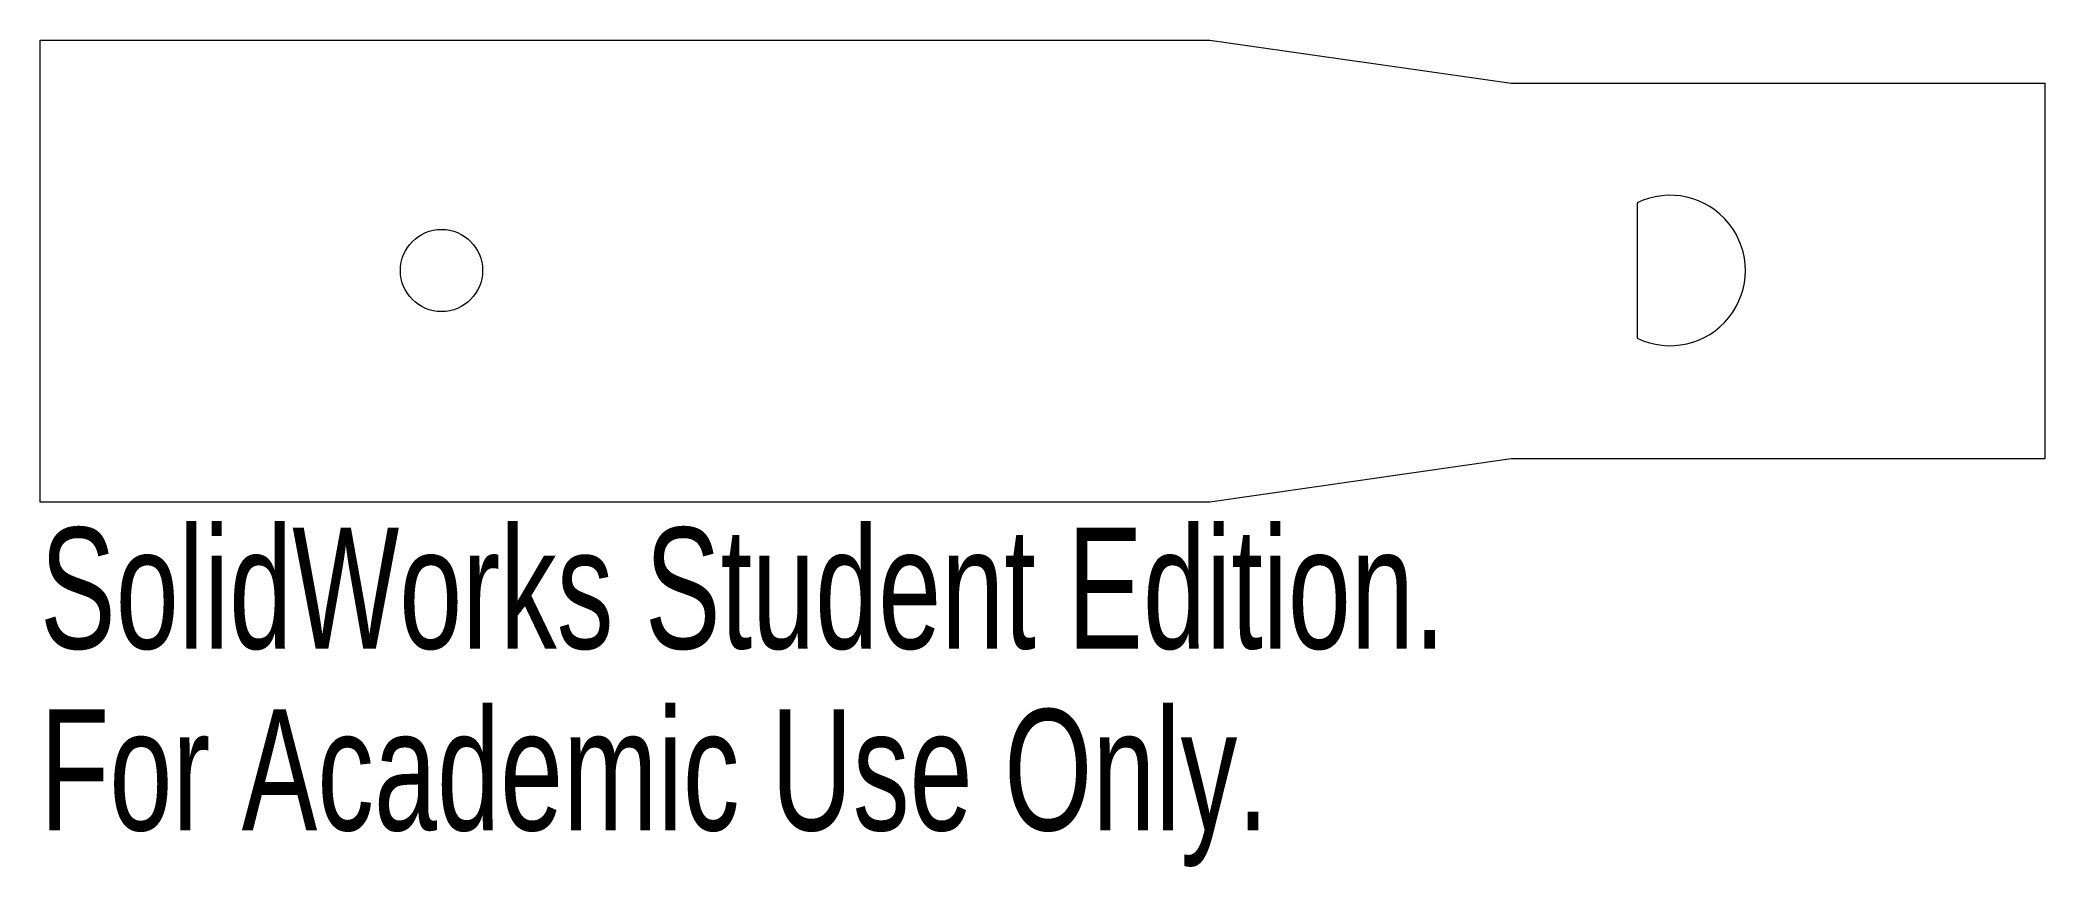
# Model space of a CAD drawing. Header units: millimetres. Extents: x 339.6 to 419.6, y 266.8 to 299.8.
import ezdxf

# ---------------------------------------------------------------- set-up
doc = ezdxf.new("R2010")
doc.units = ezdxf.units.MM
doc.styles.add('SLDTEXTSTYLE0', font='TXT', dxfattribs={"width": 0.7})

msp = doc.modelspace()

# ---------------------------------------------------------------- linework, layer by layer
at = {"color": 7, "linetype": 'Continuous', "lineweight": 15}
for p, q in [((339.587, 299.794), (386.271, 299.794)), ((339.587, 281.359), (339.587, 299.794)), ((386.271, 299.794), (398.284, 298.077)), ((398.284, 298.077), (419.587, 298.077)), ((419.587, 298.077), (419.587, 283.077)), ((403.321, 293.3), (403.321, 287.9)), ((398.284, 283.077), (386.271, 281.359)), ((419.587, 283.077), (398.284, 283.077)), ((386.271, 281.359), (339.587, 281.359))]:
    msp.add_line(p, q, dxfattribs=at)
msp.add_circle((355.606, 290.6), 1.64, dxfattribs=at)
msp.add_arc((404.634, 290.6), 3.002, 244.07565, 115.92435, dxfattribs=at)

# ---------------------------------------------------------------- texts
at = {"color": 7, "linetype": 'Continuous', "char_height": 4.83362, "attachment_point": 1, "style": 'SLDTEXTSTYLE0'}
for s, insert in [('SolidWorks Student Edition.', (339.587, 280.339)), ('For Academic Use Only.', (339.587, 273.089))]:
    msp.add_mtext(s, dxfattribs=dict(at, insert=insert))

doc.saveas('drawing.dxf')
